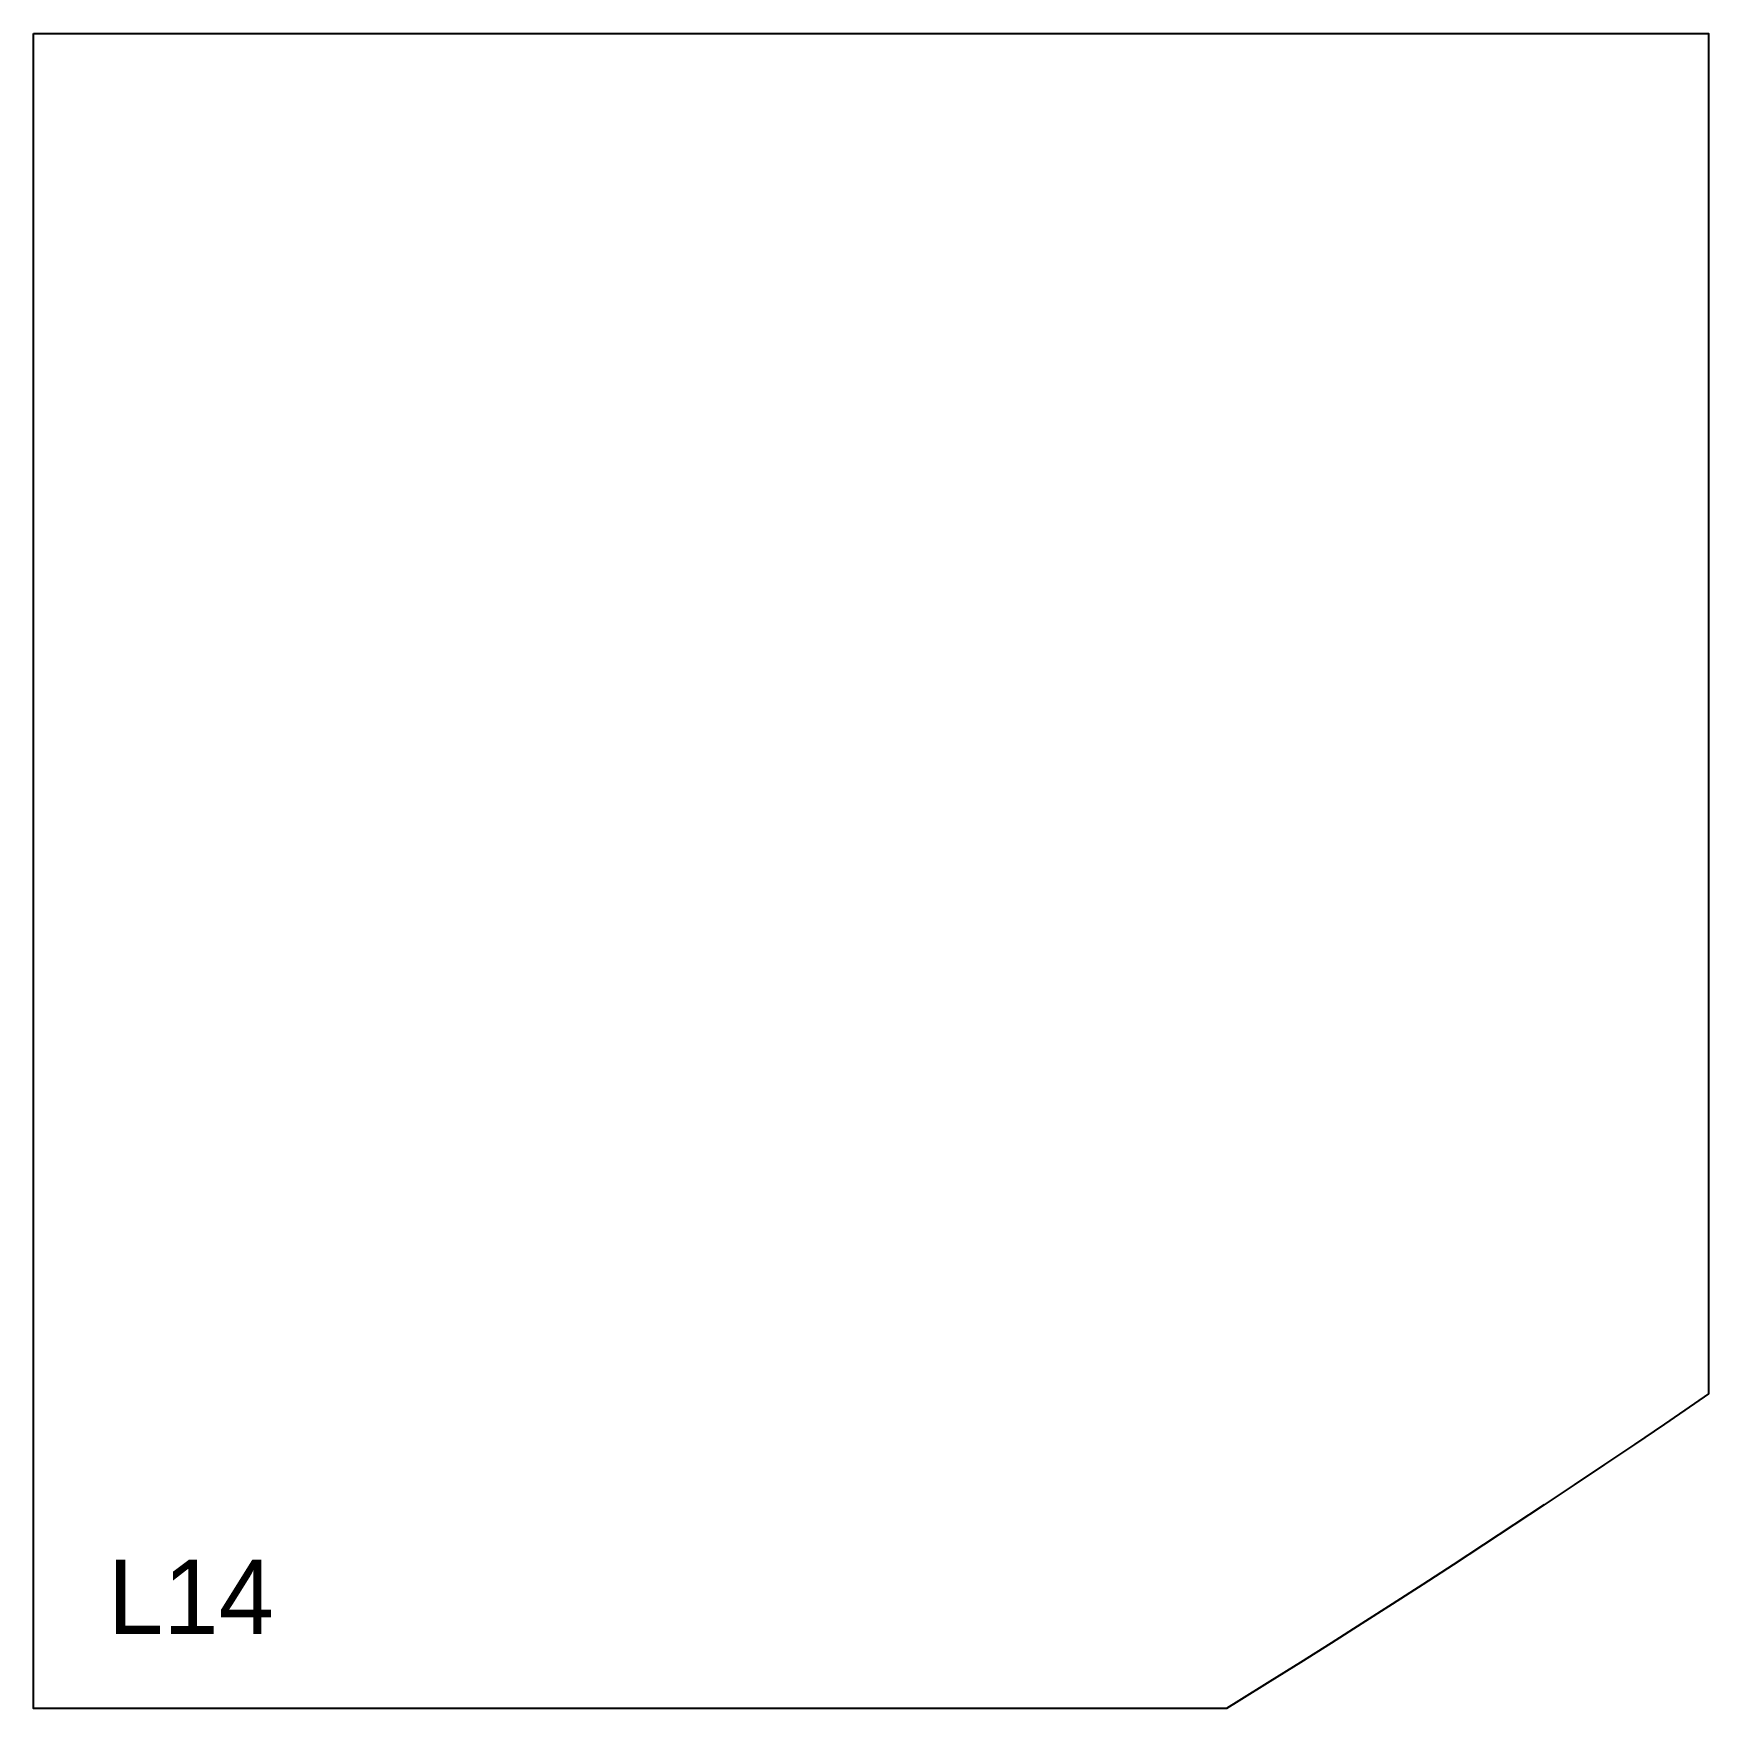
# Model space of a CAD drawing. Header units: millimetres. Extents: x 0 to 900, y 0 to 900.
import ezdxf

# ---------------------------------------------------------------- set-up
doc = ezdxf.new("R2010")
doc.units = ezdxf.units.MM
doc.layers.add('CUT', color=1, linetype='Continuous')
doc.layers.add('ID', color=3, linetype='Continuous')

msp = doc.modelspace()

# ---------------------------------------------------------------- linework, layer by layer
at = {"layer": 'CUT'}
msp.add_lwpolyline([(0, 900), (900, 900), (900, 169.09), (892.4, 163.86), (876.32, 152.86), (860.2, 141.91), (844.05, 131.02), (827.87, 120.17), (811.66, 109.37), (795.41, 98.62), (779.13, 87.92), (762.81, 77.27), (746.47, 66.67), (730.09, 56.13), (713.68, 45.63), (697.23, 35.18), (680.76, 24.78), (664.25, 14.44), (647.71, 4.14), (641.02, 0), (0, 0), (0, 900)], close=True, dxfattribs=at)

# ---------------------------------------------------------------- texts
at = {"layer": 'ID'}
msp.add_text('L14', height=40, dxfattribs=at).set_placement((40, 40))

doc.saveas('drawing.dxf')
